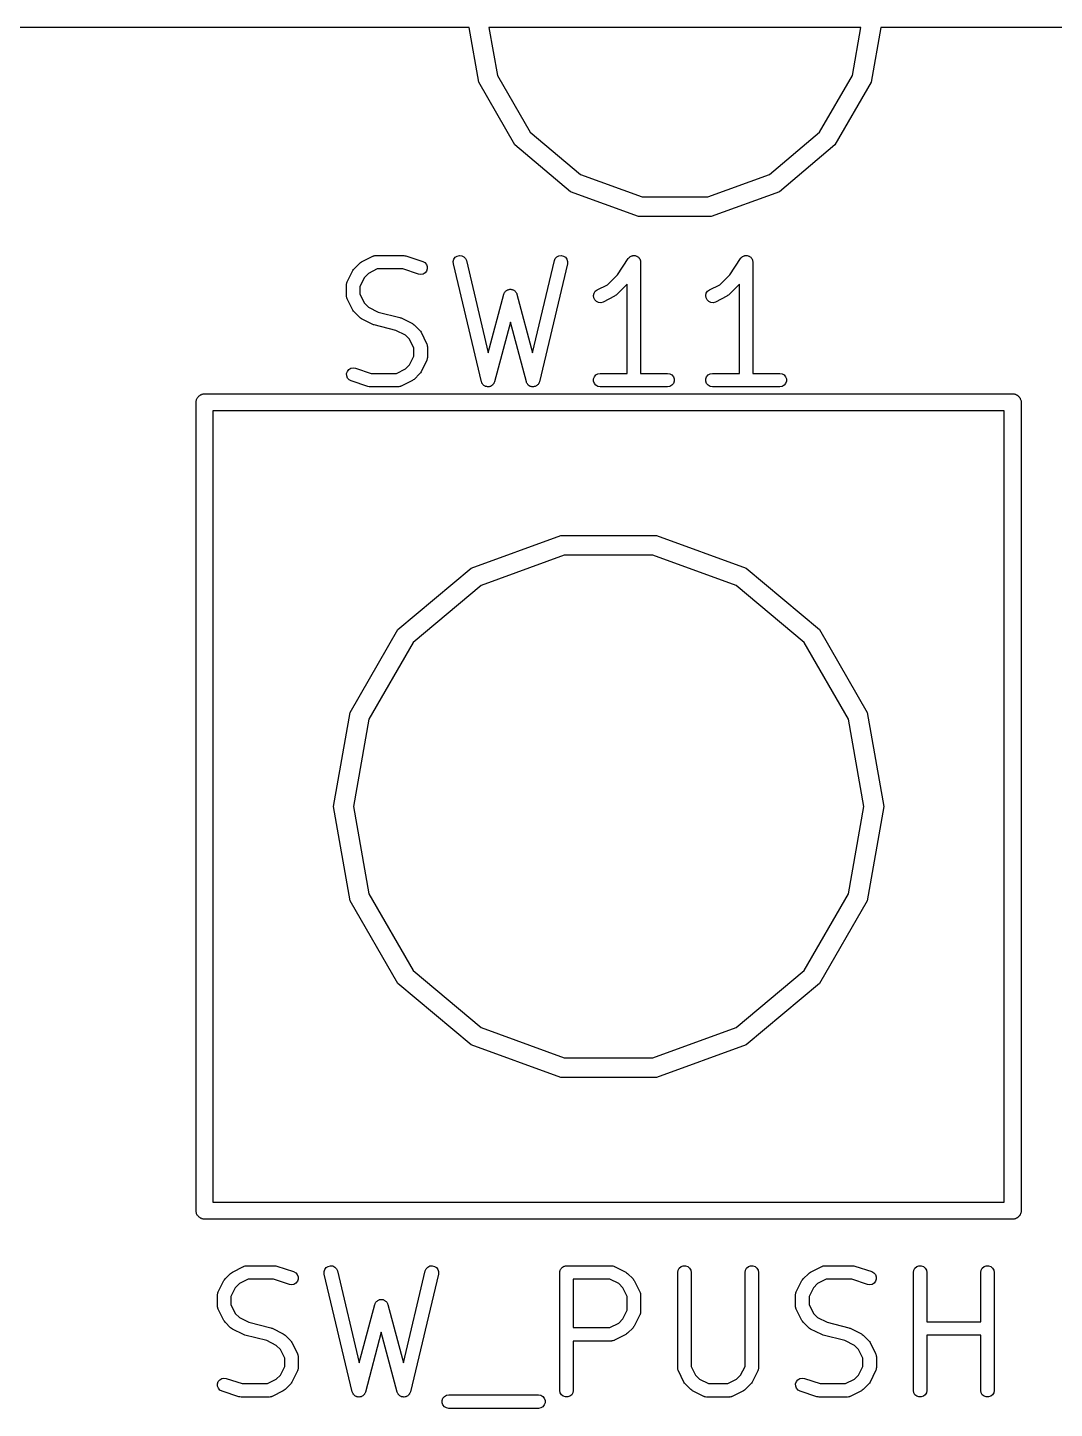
# Model space of a CAD drawing. Extents: x 0 to 102, y -163 to 0.
# Drawn here: x 7.62 to 15.36, y -160.54 to -150.13 of the extents above; entities that cross this region are included whole.
import ezdxf

# ---------------------------------------------------------------- set-up
doc = ezdxf.new("R2010")
doc.units = 0
doc.header["$MEASUREMENT"] = 0
doc.layers.add('BLACK', color=7, linetype='CONTINUOUS')

msp = doc.modelspace()

# ---------------------------------------------------------------- linework, layer by layer
at = {"layer": 'Black'}
for p, q in [((10.9474, -150.127), (0, -150.127)), ((11.02, -150.539), (10.9474, -150.127)), ((11.0974, -150.127), (11.1609, -150.487)), ((13.9026, -150.127), (11.0974, -150.127)), ((13.8391, -150.487), (13.9026, -150.127)), ((14.0526, -150.127), (13.98, -150.539)), ((25, -150.127), (14.0526, -150.127)), ((11.2935, -151.012), (11.02, -150.539)), ((11.1609, -150.487), (11.4084, -150.916)), ((13.5916, -150.916), (13.8391, -150.487)), ((13.98, -150.539), (13.7065, -151.012)), ((11.4084, -150.916), (11.7875, -151.234)), ((13.2125, -151.234), (13.5916, -150.916)), ((11.7125, -151.364), (11.2935, -151.012)), ((13.7065, -151.012), (13.2875, -151.364)), ((11.7875, -151.234), (12.2526, -151.403)), ((12.7474, -151.403), (13.2125, -151.234)), ((12.2265, -151.551), (11.7125, -151.364)), ((13.2875, -151.364), (12.7735, -151.551)), ((12.2526, -151.403), (12.7474, -151.403)), ((12.7735, -151.551), (12.2265, -151.551)), ((10.1292, -151.898), (10.1358, -151.893)), ((10.1358, -151.893), (10.2204, -151.851)), ((10.2204, -151.851), (10.2233, -151.85)), ((10.2233, -151.85), (10.2258, -151.848)), ((10.2258, -151.848), (10.2317, -151.847)), ((10.2317, -151.847), (10.2374, -151.846)), ((10.2374, -151.846), (10.2403, -151.846)), ((10.2403, -151.846), (10.2432, -151.845)), ((10.2432, -151.845), (10.4548, -151.845)), ((10.4548, -151.845), (10.4628, -151.847)), ((10.4628, -151.847), (10.4709, -151.848)), ((10.4709, -151.848), (10.5979, -151.89)), ((10.5979, -151.89), (10.6134, -151.899)), ((10.8277, -151.89), (10.8327, -151.873)), ((10.8287, -151.908), (10.8277, -151.89)), ((10.8327, -151.873), (10.8433, -151.859)), ((10.8433, -151.859), (10.858, -151.85)), ((10.858, -151.85), (10.8752, -151.845)), ((10.8752, -151.845), (10.8927, -151.848)), ((10.8927, -151.848), (10.9085, -151.855)), ((10.9085, -151.855), (10.9206, -151.868)), ((10.9206, -151.868), (10.9276, -151.884)), ((10.9276, -151.884), (11.0926, -152.578)), ((11.4257, -152.578), (11.5907, -151.884)), ((11.5907, -151.884), (11.5978, -151.868)), ((11.5978, -151.868), (11.6099, -151.855)), ((11.6099, -151.855), (11.6256, -151.848)), ((11.6256, -151.848), (11.6432, -151.845)), ((11.6432, -151.845), (11.6603, -151.85)), ((11.6603, -151.85), (11.6751, -151.859)), ((11.6751, -151.859), (11.6856, -151.873)), ((11.6856, -151.873), (11.6906, -151.89)), ((11.6906, -151.89), (11.6896, -151.908)), ((12.0664, -151.991), (12.1482, -151.868)), ((12.1482, -151.868), (12.1502, -151.866)), ((12.1502, -151.866), (12.1516, -151.864)), ((12.1516, -151.864), (12.1562, -151.86)), ((12.1562, -151.86), (12.1604, -151.855)), ((12.1604, -151.855), (12.1629, -151.854)), ((12.1629, -151.854), (12.1651, -151.852)), ((12.1651, -151.852), (12.1708, -151.85)), ((12.1708, -151.85), (12.1762, -151.847)), ((12.1762, -151.847), (12.179, -151.847)), ((12.179, -151.847), (12.1817, -151.846)), ((12.1817, -151.846), (12.1877, -151.846)), ((12.1877, -151.846), (12.1938, -151.846)), ((12.1938, -151.846), (12.1965, -151.846)), ((12.1965, -151.846), (12.1993, -151.846)), ((12.1993, -151.846), (12.205, -151.848)), ((12.205, -151.848), (12.2109, -151.85)), ((12.2109, -151.85), (12.2133, -151.851)), ((12.2133, -151.851), (12.2159, -151.852)), ((12.2159, -151.852), (12.2205, -151.856)), ((12.2205, -151.856), (12.2256, -151.859)), ((12.2256, -151.859), (12.2273, -151.862)), ((12.2273, -151.862), (12.2294, -151.864)), ((12.2294, -151.864), (12.2324, -151.869)), ((12.2324, -151.869), (12.236, -151.874)), ((12.236, -151.874), (12.2368, -151.876)), ((12.2368, -151.876), (12.2382, -151.879)), ((12.2382, -151.879), (12.2393, -151.885)), ((12.2393, -151.885), (12.241, -151.891)), ((12.241, -151.891), (12.2408, -151.893)), ((12.2408, -151.893), (12.2413, -151.896)), ((12.2413, -151.896), (12.2413, -152.734)), ((12.913, -151.991), (12.9949, -151.868)), ((12.9949, -151.868), (12.9968, -151.866)), ((12.9968, -151.866), (12.9983, -151.864)), ((12.9983, -151.864), (13.0029, -151.86)), ((13.0029, -151.86), (13.0071, -151.855)), ((13.0071, -151.855), (13.0096, -151.854)), ((13.0096, -151.854), (13.0118, -151.852)), ((13.0118, -151.852), (13.0175, -151.85)), ((13.0175, -151.85), (13.0229, -151.847)), ((13.0229, -151.847), (13.0257, -151.847)), ((13.0257, -151.847), (13.0283, -151.846)), ((13.0283, -151.846), (13.0344, -151.846)), ((13.0344, -151.846), (13.0404, -151.846)), ((13.0404, -151.846), (13.0432, -151.846)), ((13.0432, -151.846), (13.046, -151.846)), ((13.046, -151.846), (13.0517, -151.848)), ((13.0517, -151.848), (13.0576, -151.85)), ((13.0576, -151.85), (13.0599, -151.851)), ((13.0599, -151.851), (13.0626, -151.852)), ((13.0626, -151.852), (13.0672, -151.856)), ((13.0672, -151.856), (13.0723, -151.859)), ((13.0723, -151.859), (13.0739, -151.862)), ((13.0739, -151.862), (13.0761, -151.864)), ((13.0761, -151.864), (13.0791, -151.869)), ((13.0791, -151.869), (13.0827, -151.874)), ((13.0827, -151.874), (13.0835, -151.876)), ((13.0835, -151.876), (13.0849, -151.879)), ((13.0849, -151.879), (13.086, -151.885)), ((13.086, -151.885), (13.0877, -151.891)), ((13.0877, -151.891), (13.0875, -151.893)), ((13.0875, -151.893), (13.088, -151.896)), ((13.088, -151.896), (13.088, -152.734)), ((10.0284, -152.043), (10.0707, -151.958)), ((10.0707, -151.958), (10.0756, -151.952)), ((10.0756, -151.952), (10.0802, -151.945)), ((10.0802, -151.945), (10.1226, -151.903)), ((10.1226, -151.903), (10.1292, -151.898)), ((10.1886, -151.98), (10.1579, -152.011)), ((10.2552, -151.947), (10.1886, -151.98)), ((10.4466, -151.947), (10.2552, -151.947)), ((10.5658, -151.987), (10.4466, -151.947)), ((10.5832, -151.989), (10.5658, -151.987)), ((10.6005, -151.986), (10.5832, -151.989)), ((10.6155, -151.977), (10.6005, -151.986)), ((10.6134, -151.899), (10.6251, -151.912)), ((10.6265, -151.963), (10.6155, -151.977)), ((10.6251, -151.912), (10.6316, -151.928)), ((10.6321, -151.946), (10.6265, -151.963)), ((10.6316, -151.928), (10.6321, -151.946)), ((11.0404, -152.797), (10.8287, -151.908)), ((11.6896, -151.908), (11.4779, -152.797)), ((11.9911, -152.066), (12.0664, -151.991)), ((12.8377, -152.066), (12.913, -151.991)), ((10.023, -152.066), (10.0235, -152.063)), ((10.023, -152.15), (10.023, -152.066)), ((10.0234, -152.06), (10.0251, -152.054)), ((10.0235, -152.063), (10.0234, -152.06)), ((10.0251, -152.054), (10.0261, -152.048)), ((10.0261, -152.048), (10.0276, -152.046)), ((10.0276, -152.046), (10.0284, -152.043)), ((10.1579, -152.011), (10.1246, -152.078)), ((10.1246, -152.078), (10.1246, -152.138)), ((11.2341, -152.107), (11.2378, -152.104)), ((11.2378, -152.104), (11.242, -152.103)), ((11.242, -152.103), (11.246, -152.101)), ((11.246, -152.101), (11.2504, -152.101)), ((11.2504, -152.101), (11.2548, -152.1)), ((11.2548, -152.1), (11.2592, -152.1)), ((11.2592, -152.1), (11.2635, -152.1)), ((11.2635, -152.1), (11.2679, -152.101)), ((11.2679, -152.101), (11.2724, -152.101)), ((11.2724, -152.101), (11.2763, -152.103)), ((11.2763, -152.103), (11.2806, -152.104)), ((11.2806, -152.104), (11.2843, -152.107)), ((11.9138, -152.105), (11.9911, -152.066)), ((12.1397, -152.061), (12.0571, -152.144)), ((12.1397, -152.734), (12.1397, -152.061)), ((12.7604, -152.105), (12.8377, -152.066)), ((12.9864, -152.061), (12.9038, -152.144)), ((12.9864, -152.734), (12.9864, -152.061)), ((10.0235, -152.153), (10.023, -152.15)), ((10.0234, -152.156), (10.0235, -152.153)), ((10.0251, -152.162), (10.0234, -152.156)), ((10.0261, -152.168), (10.0251, -152.162)), ((10.0276, -152.17), (10.0261, -152.168)), ((10.0284, -152.173), (10.0276, -152.17)), ((10.0707, -152.258), (10.0284, -152.173)), ((10.1246, -152.138), (10.1579, -152.205)), ((10.1579, -152.205), (10.1886, -152.235)), ((11.0926, -152.578), (11.2101, -152.137)), ((11.2101, -152.137), (11.212, -152.133)), ((11.212, -152.133), (11.2132, -152.129)), ((11.2132, -152.129), (11.2157, -152.125)), ((11.2157, -152.125), (11.2175, -152.121)), ((11.2175, -152.121), (11.2207, -152.118)), ((11.2207, -152.118), (11.2233, -152.114)), ((11.2233, -152.114), (11.2269, -152.112)), ((11.2269, -152.112), (11.23, -152.109)), ((11.23, -152.109), (11.2341, -152.107)), ((11.2843, -152.107), (11.2884, -152.109)), ((11.2884, -152.109), (11.2914, -152.112)), ((11.2914, -152.112), (11.295, -152.114)), ((11.295, -152.114), (11.2976, -152.118)), ((11.2976, -152.118), (11.3008, -152.121)), ((11.3008, -152.121), (11.3027, -152.125)), ((11.3027, -152.125), (11.3052, -152.129)), ((11.3052, -152.129), (11.3064, -152.133)), ((11.3064, -152.133), (11.3083, -152.137)), ((11.3083, -152.137), (11.4257, -152.578)), ((11.8858, -152.147), (11.8899, -152.13)), ((11.8878, -152.165), (11.8858, -152.147)), ((11.8957, -152.18), (11.8878, -152.165)), ((11.8899, -152.13), (11.8996, -152.115)), ((11.9085, -152.193), (11.8957, -152.18)), ((11.8996, -152.115), (11.9138, -152.105)), ((11.9247, -152.2), (11.9085, -152.193)), ((11.9423, -152.201), (11.9247, -152.2)), ((11.9592, -152.196), (11.9423, -152.201)), ((12.0439, -152.153), (11.9592, -152.196)), ((12.0504, -152.148), (12.0439, -152.153)), ((12.0571, -152.144), (12.0504, -152.148)), ((12.7325, -152.147), (12.7366, -152.13)), ((12.7345, -152.165), (12.7325, -152.147)), ((12.7424, -152.18), (12.7345, -152.165)), ((12.7366, -152.13), (12.7463, -152.115)), ((12.7552, -152.193), (12.7424, -152.18)), ((12.7463, -152.115), (12.7604, -152.105)), ((12.7714, -152.2), (12.7552, -152.193)), ((12.789, -152.201), (12.7714, -152.2)), ((12.8059, -152.196), (12.789, -152.201)), ((12.8906, -152.153), (12.8059, -152.196)), ((12.8971, -152.148), (12.8906, -152.153)), ((12.9038, -152.144), (12.8971, -152.148)), ((10.0756, -152.264), (10.0707, -152.258)), ((10.0802, -152.271), (10.0756, -152.264)), ((10.1226, -152.313), (10.0802, -152.271)), ((10.1886, -152.235), (10.2609, -152.272)), ((10.2609, -152.272), (10.4248, -152.313)), ((10.1292, -152.318), (10.1226, -152.313)), ((10.1358, -152.323), (10.1292, -152.318)), ((10.2204, -152.365), (10.1358, -152.323)), ((10.2258, -152.367), (10.2204, -152.365)), ((10.2308, -152.369), (10.2258, -152.367)), ((10.3948, -152.41), (10.2308, -152.369)), ((10.4671, -152.446), (10.3948, -152.41)), ((10.4248, -152.313), (10.4299, -152.315)), ((10.4299, -152.315), (10.4352, -152.316)), ((10.4352, -152.316), (10.5199, -152.359)), ((10.5199, -152.359), (10.5264, -152.364)), ((10.5264, -152.364), (10.5331, -152.368)), ((10.5331, -152.368), (10.5754, -152.411)), ((10.5754, -152.411), (10.5801, -152.417)), ((10.5801, -152.417), (10.5849, -152.424)), ((11.2592, -152.347), (11.1389, -152.798)), ((11.3794, -152.798), (11.2592, -152.347)), ((10.4977, -152.477), (10.4671, -152.446)), ((10.531, -152.543), (10.4977, -152.477)), ((10.5849, -152.424), (10.6273, -152.508)), ((10.6273, -152.508), (10.6281, -152.511)), ((10.6281, -152.511), (10.6296, -152.514)), ((10.6296, -152.514), (10.6306, -152.52)), ((10.6306, -152.52), (10.6323, -152.525)), ((10.4977, -152.67), (10.531, -152.604)), ((10.531, -152.604), (10.531, -152.543)), ((10.6323, -152.622), (10.6306, -152.627)), ((10.6323, -152.525), (10.6321, -152.528)), ((10.6321, -152.528), (10.6326, -152.531)), ((10.6326, -152.616), (10.6321, -152.619)), ((10.6321, -152.619), (10.6323, -152.622)), ((10.6326, -152.531), (10.6326, -152.616)), ((10.0236, -152.735), (10.0292, -152.719)), ((10.0292, -152.719), (10.0401, -152.705)), ((10.0401, -152.705), (10.0552, -152.696)), ((10.0552, -152.696), (10.0724, -152.692)), ((10.0724, -152.692), (10.0899, -152.695)), ((10.0899, -152.695), (10.2091, -152.734)), ((10.4005, -152.734), (10.4671, -152.701)), ((10.4671, -152.701), (10.4977, -152.67)), ((10.5849, -152.723), (10.5801, -152.73)), ((10.6273, -152.639), (10.5849, -152.723)), ((10.6281, -152.636), (10.6273, -152.639)), ((10.6296, -152.633), (10.6281, -152.636)), ((10.6306, -152.627), (10.6296, -152.633)), ((10.0241, -152.753), (10.0236, -152.735)), ((10.0305, -152.769), (10.0241, -152.753)), ((10.0423, -152.783), (10.0305, -152.769)), ((10.0578, -152.791), (10.0423, -152.783)), ((10.1848, -152.833), (10.0578, -152.791)), ((10.1928, -152.835), (10.1848, -152.833)), ((10.2091, -152.734), (10.4005, -152.734)), ((10.4299, -152.833), (10.424, -152.834)), ((10.4324, -152.831), (10.4299, -152.833)), ((10.4352, -152.831), (10.4324, -152.831)), ((10.5199, -152.788), (10.4352, -152.831)), ((10.5264, -152.783), (10.5199, -152.788)), ((10.5331, -152.779), (10.5264, -152.783)), ((10.5754, -152.736), (10.5331, -152.779)), ((10.5801, -152.73), (10.5754, -152.736)), ((11.0425, -152.802), (11.0404, -152.797)), ((11.0438, -152.807), (11.0425, -152.802)), ((11.046, -152.81), (11.0438, -152.807)), ((11.0474, -152.813), (11.046, -152.81)), ((11.051, -152.817), (11.0474, -152.813)), ((11.054, -152.821), (11.051, -152.817)), ((11.057, -152.823), (11.054, -152.821)), ((11.0595, -152.826), (11.057, -152.823)), ((11.0642, -152.828), (11.0595, -152.826)), ((11.0684, -152.831), (11.0642, -152.828)), ((11.072, -152.832), (11.0684, -152.831)), ((11.0753, -152.834), (11.072, -152.832)), ((11.1064, -152.833), (11.103, -152.834)), ((11.11, -152.832), (11.1064, -152.833)), ((11.1143, -152.829), (11.11, -152.832)), ((11.119, -152.827), (11.1143, -152.829)), ((11.1216, -152.824), (11.119, -152.827)), ((11.1247, -152.822), (11.1216, -152.824)), ((11.1278, -152.818), (11.1247, -152.822)), ((11.1315, -152.814), (11.1278, -152.818)), ((11.133, -152.811), (11.1315, -152.814)), ((11.1353, -152.808), (11.133, -152.811)), ((11.1367, -152.803), (11.1353, -152.808)), ((11.1389, -152.798), (11.1367, -152.803)), ((11.3816, -152.803), (11.3794, -152.798)), ((11.3831, -152.808), (11.3816, -152.803)), ((11.3853, -152.811), (11.3831, -152.808)), ((11.3869, -152.814), (11.3853, -152.811)), ((11.3905, -152.818), (11.3869, -152.814)), ((11.3936, -152.822), (11.3905, -152.818)), ((11.3967, -152.824), (11.3936, -152.822)), ((11.3993, -152.827), (11.3967, -152.824)), ((11.404, -152.829), (11.3993, -152.827)), ((11.4083, -152.832), (11.404, -152.829)), ((11.4119, -152.833), (11.4083, -152.832)), ((11.4153, -152.834), (11.4119, -152.833)), ((11.4463, -152.832), (11.443, -152.834)), ((11.4499, -152.831), (11.4463, -152.832)), ((11.4542, -152.828), (11.4499, -152.831)), ((11.4588, -152.826), (11.4542, -152.828)), ((11.4613, -152.823), (11.4588, -152.826)), ((11.4644, -152.821), (11.4613, -152.823)), ((11.4674, -152.817), (11.4644, -152.821)), ((11.4709, -152.813), (11.4674, -152.817)), ((11.4724, -152.81), (11.4709, -152.813)), ((11.4745, -152.807), (11.4724, -152.81)), ((11.4759, -152.802), (11.4745, -152.807)), ((11.4779, -152.797), (11.4759, -152.802)), ((11.8865, -152.776), (11.8925, -152.76)), ((11.8865, -152.794), (11.8865, -152.776)), ((11.8925, -152.811), (11.8865, -152.794)), ((11.8925, -152.76), (11.9038, -152.746)), ((11.9038, -152.824), (11.8925, -152.811)), ((11.9038, -152.746), (11.9191, -152.737)), ((11.9191, -152.833), (11.9038, -152.824)), ((11.9191, -152.737), (11.9365, -152.734)), ((11.9365, -152.836), (11.9191, -152.833)), ((11.9365, -152.734), (12.1397, -152.734)), ((12.2413, -152.734), (12.4445, -152.734)), ((12.4445, -152.734), (12.4619, -152.737)), ((12.4619, -152.833), (12.4445, -152.836)), ((12.4619, -152.737), (12.4772, -152.746)), ((12.4772, -152.824), (12.4619, -152.833)), ((12.4772, -152.746), (12.4885, -152.76)), ((12.4885, -152.811), (12.4772, -152.824)), ((12.4885, -152.76), (12.4945, -152.776)), ((12.4945, -152.794), (12.4885, -152.811)), ((12.4945, -152.776), (12.4945, -152.794)), ((12.7331, -152.776), (12.7392, -152.76)), ((12.7331, -152.794), (12.7331, -152.776)), ((12.7392, -152.811), (12.7331, -152.794)), ((12.7392, -152.76), (12.7505, -152.746)), ((12.7505, -152.824), (12.7392, -152.811)), ((12.7505, -152.746), (12.7658, -152.737)), ((12.7658, -152.833), (12.7505, -152.824)), ((12.7658, -152.737), (12.7832, -152.734)), ((12.7832, -152.836), (12.7658, -152.833)), ((12.7832, -152.734), (12.9864, -152.734)), ((13.088, -152.734), (13.2912, -152.734)), ((13.2912, -152.734), (13.3085, -152.737)), ((13.3085, -152.833), (13.2912, -152.836)), ((13.3085, -152.737), (13.3238, -152.746)), ((13.3238, -152.824), (13.3085, -152.833)), ((13.3238, -152.746), (13.3352, -152.76)), ((13.3352, -152.811), (13.3238, -152.824)), ((13.3352, -152.76), (13.3412, -152.776)), ((13.3412, -152.794), (13.3352, -152.811)), ((13.3412, -152.776), (13.3412, -152.794)), ((8.88946, -152.941), (8.89137, -152.936)), ((8.89137, -152.936), (8.89233, -152.93)), ((8.89233, -152.93), (8.89511, -152.925)), ((8.89511, -152.925), (8.89701, -152.92)), ((8.89701, -152.92), (8.90058, -152.916)), ((8.90058, -152.916), (8.90336, -152.911)), ((8.90336, -152.911), (8.90761, -152.908)), ((8.90761, -152.908), (8.91118, -152.903)), ((8.91118, -152.903), (8.91599, -152.901)), ((8.91599, -152.901), (8.92025, -152.897)), ((8.92025, -152.897), (8.92547, -152.895)), ((8.92547, -152.895), (8.93028, -152.892)), ((8.93028, -152.892), (8.93575, -152.891)), ((8.93575, -152.891), (8.94097, -152.889)), ((8.94097, -152.889), (8.94653, -152.889)), ((8.94653, -152.889), (8.952, -152.888)), ((8.952, -152.888), (15.048, -152.888)), ((10.2008, -152.836), (10.1928, -152.835)), ((10.4125, -152.836), (10.2008, -152.836)), ((10.4154, -152.835), (10.4125, -152.836)), ((10.4183, -152.836), (10.4154, -152.835)), ((10.424, -152.834), (10.4183, -152.836)), ((11.0805, -152.834), (11.0753, -152.834)), ((11.0855, -152.836), (11.0805, -152.834)), ((11.0892, -152.835), (11.0855, -152.836)), ((11.0928, -152.836), (11.0892, -152.835)), ((11.0979, -152.835), (11.0928, -152.836)), ((11.103, -152.834), (11.0979, -152.835)), ((11.4205, -152.835), (11.4153, -152.834)), ((11.4255, -152.836), (11.4205, -152.835)), ((11.4292, -152.835), (11.4255, -152.836)), ((11.4329, -152.836), (11.4292, -152.835)), ((11.4379, -152.834), (11.4329, -152.836)), ((11.443, -152.834), (11.4379, -152.834)), ((12.4445, -152.836), (11.9365, -152.836)), ((13.2912, -152.836), (12.7832, -152.836)), ((15.048, -152.888), (15.0535, -152.889)), ((15.0535, -152.889), (15.059, -152.889)), ((15.059, -152.889), (15.0642, -152.891)), ((15.0642, -152.891), (15.0697, -152.892)), ((15.0697, -152.892), (15.0745, -152.895)), ((15.0745, -152.895), (15.0797, -152.897)), ((15.0797, -152.897), (15.084, -152.901)), ((15.084, -152.901), (15.0888, -152.903)), ((15.0888, -152.903), (15.0924, -152.908)), ((15.0924, -152.908), (15.0966, -152.911)), ((15.0966, -152.911), (15.0994, -152.916)), ((15.0994, -152.916), (15.103, -152.92)), ((15.103, -152.92), (15.1049, -152.925)), ((15.1049, -152.925), (15.1077, -152.93)), ((15.1077, -152.93), (15.1086, -152.936)), ((15.1086, -152.936), (15.1105, -152.941)), ((8.8885, -152.952), (8.88946, -152.947)), ((8.8885, -159.048), (8.8885, -152.952)), ((8.88946, -152.947), (8.88946, -152.941)), ((9.0155, -153.016), (9.0155, -158.984)), ((14.9845, -153.016), (9.0155, -153.016)), ((14.9845, -158.984), (14.9845, -153.016)), ((15.1105, -152.941), (15.1105, -152.947)), ((15.1105, -152.947), (15.1115, -152.952)), ((15.1115, -152.952), (15.1115, -159.048)), ((10.9625, -154.203), (11.6397, -153.957)), ((11.6397, -153.957), (12.3603, -153.957)), ((12.3603, -153.957), (13.0375, -154.203)), ((11.6657, -154.104), (11.0375, -154.333)), ((12.3343, -154.104), (11.6657, -154.104)), ((12.9625, -154.333), (12.3343, -154.104)), ((10.4105, -154.666), (10.9625, -154.203)), ((13.0375, -154.203), (13.5895, -154.666)), ((11.0375, -154.333), (10.5254, -154.763)), ((13.4746, -154.763), (12.9625, -154.333)), ((10.0501, -155.29), (10.4105, -154.666)), ((13.5895, -154.666), (13.9499, -155.29)), ((10.5254, -154.763), (10.1911, -155.342)), ((13.8089, -155.342), (13.4746, -154.763)), ((9.925, -156), (10.0501, -155.29)), ((13.9499, -155.29), (14.075, -156)), ((10.1911, -155.342), (10.075, -156)), ((13.925, -156), (13.8089, -155.342)), ((10.0501, -156.71), (9.925, -156)), ((10.075, -156), (10.1911, -156.658)), ((13.8089, -156.658), (13.925, -156)), ((14.075, -156), (13.9499, -156.71)), ((10.1911, -156.658), (10.5254, -157.237)), ((13.4746, -157.237), (13.8089, -156.658)), ((10.4105, -157.334), (10.0501, -156.71)), ((13.9499, -156.71), (13.5895, -157.334)), ((10.5254, -157.237), (11.0375, -157.667)), ((12.9625, -157.667), (13.4746, -157.237)), ((10.9625, -157.797), (10.4105, -157.334)), ((13.5895, -157.334), (13.0375, -157.797)), ((11.0375, -157.667), (11.6657, -157.896)), ((12.3343, -157.896), (12.9625, -157.667)), ((11.6397, -158.043), (10.9625, -157.797)), ((13.0375, -157.797), (12.3603, -158.043)), ((11.6657, -157.896), (12.3343, -157.896)), ((12.3603, -158.043), (11.6397, -158.043)), ((8.88946, -159.053), (8.8885, -159.048)), ((8.88946, -159.059), (8.88946, -159.053)), ((8.89137, -159.064), (8.88946, -159.059)), ((8.89233, -159.07), (8.89137, -159.064)), ((8.89511, -159.075), (8.89233, -159.07)), ((8.89701, -159.08), (8.89511, -159.075)), ((8.90058, -159.084), (8.89701, -159.08)), ((9.0155, -158.984), (14.9845, -158.984)), ((15.103, -159.08), (15.0994, -159.084)), ((15.1049, -159.075), (15.103, -159.08)), ((15.1077, -159.07), (15.1049, -159.075)), ((15.1086, -159.064), (15.1077, -159.07)), ((15.1105, -159.059), (15.1086, -159.064)), ((15.1115, -159.048), (15.1105, -159.053)), ((15.1105, -159.053), (15.1105, -159.059)), ((8.90336, -159.089), (8.90058, -159.084)), ((8.90761, -159.092), (8.90336, -159.089)), ((8.91118, -159.097), (8.90761, -159.092)), ((8.91599, -159.099), (8.91118, -159.097)), ((8.92025, -159.103), (8.91599, -159.099)), ((8.92547, -159.105), (8.92025, -159.103)), ((8.93028, -159.108), (8.92547, -159.105)), ((8.93575, -159.109), (8.93028, -159.108)), ((8.94097, -159.111), (8.93575, -159.109)), ((8.94653, -159.111), (8.94097, -159.111)), ((8.952, -159.112), (8.94653, -159.111)), ((15.048, -159.112), (8.952, -159.112)), ((15.0535, -159.111), (15.048, -159.112)), ((15.059, -159.111), (15.0535, -159.111)), ((15.0642, -159.109), (15.059, -159.111)), ((15.0697, -159.108), (15.0642, -159.109)), ((15.0745, -159.105), (15.0697, -159.108)), ((15.0797, -159.103), (15.0745, -159.105)), ((15.084, -159.099), (15.0797, -159.103)), ((15.0888, -159.097), (15.084, -159.099)), ((15.0924, -159.092), (15.0888, -159.097)), ((15.0966, -159.089), (15.0924, -159.092)), ((15.0994, -159.084), (15.0966, -159.089)), ((9.16212, -159.51), (9.24678, -159.468)), ((9.24678, -159.468), (9.24959, -159.467)), ((9.24959, -159.467), (9.25213, -159.465)), ((9.25213, -159.465), (9.25798, -159.464)), ((9.25798, -159.464), (9.26369, -159.463)), ((9.26369, -159.463), (9.26662, -159.463)), ((9.26662, -159.463), (9.2695, -159.462)), ((9.2695, -159.462), (9.48117, -159.462)), ((9.48117, -159.462), (9.48918, -159.464)), ((9.48918, -159.464), (9.49723, -159.465)), ((9.49723, -159.465), (9.62423, -159.507)), ((9.85404, -159.507), (9.85908, -159.49)), ((9.85908, -159.49), (9.8696, -159.476)), ((9.8696, -159.476), (9.88433, -159.467)), ((9.88433, -159.467), (9.90149, -159.462)), ((9.90149, -159.462), (9.91902, -159.464)), ((9.91902, -159.464), (9.93479, -159.472)), ((9.93479, -159.472), (9.94691, -159.485)), ((9.94691, -159.485), (9.95392, -159.501)), ((10.6171, -159.501), (10.6241, -159.485)), ((10.6241, -159.485), (10.6362, -159.472)), ((10.6362, -159.472), (10.652, -159.464)), ((10.652, -159.464), (10.6695, -159.462)), ((10.6695, -159.462), (10.6867, -159.467)), ((10.6867, -159.467), (10.7014, -159.476)), ((10.7014, -159.476), (10.7119, -159.49)), ((10.7119, -159.49), (10.717, -159.507)), ((11.634, -159.5), (11.6348, -159.496)), ((11.6348, -159.496), (11.637, -159.492)), ((11.637, -159.492), (11.6385, -159.488)), ((11.6385, -159.488), (11.6414, -159.484)), ((11.6414, -159.484), (11.6436, -159.481)), ((11.6436, -159.481), (11.647, -159.478)), ((11.647, -159.478), (11.6498, -159.474)), ((11.6498, -159.474), (11.6537, -159.472)), ((11.6537, -159.472), (11.6571, -159.469)), ((11.6571, -159.469), (11.6613, -159.468)), ((11.6613, -159.468), (11.6651, -159.465)), ((11.6651, -159.465), (11.6695, -159.465)), ((11.6695, -159.465), (11.6737, -159.463)), ((11.6737, -159.463), (11.6781, -159.463)), ((11.6781, -159.463), (11.6825, -159.462)), ((11.6825, -159.462), (12.0212, -159.462)), ((12.0212, -159.462), (12.024, -159.463)), ((12.024, -159.463), (12.027, -159.463)), ((12.027, -159.463), (12.0327, -159.464)), ((12.0327, -159.464), (12.0385, -159.465)), ((12.0385, -159.465), (12.0411, -159.467)), ((12.0411, -159.467), (12.0439, -159.468)), ((12.0439, -159.468), (12.1286, -159.51)), ((12.5207, -159.513), (12.5238, -159.496)), ((12.5238, -159.496), (12.5326, -159.481)), ((12.5326, -159.481), (12.5461, -159.469)), ((12.5461, -159.469), (12.5627, -159.463)), ((12.5627, -159.463), (12.5803, -159.463)), ((12.5803, -159.463), (12.5969, -159.469)), ((12.5969, -159.469), (12.6104, -159.481)), ((12.6104, -159.481), (12.6192, -159.496)), ((12.6192, -159.496), (12.6223, -159.513)), ((13.0287, -159.513), (13.0318, -159.496)), ((13.0318, -159.496), (13.0406, -159.481)), ((13.0406, -159.481), (13.0541, -159.469)), ((13.0541, -159.469), (13.0707, -159.463)), ((13.0707, -159.463), (13.0883, -159.463)), ((13.0883, -159.463), (13.1049, -159.469)), ((13.1049, -159.469), (13.1184, -159.481)), ((13.1184, -159.481), (13.1272, -159.496)), ((13.1272, -159.496), (13.1303, -159.513)), ((13.5224, -159.51), (13.6071, -159.468)), ((13.6071, -159.468), (13.6099, -159.467)), ((13.6099, -159.467), (13.6125, -159.465)), ((13.6125, -159.465), (13.6183, -159.464)), ((13.6183, -159.464), (13.624, -159.463)), ((13.624, -159.463), (13.6269, -159.463)), ((13.6269, -159.463), (13.6298, -159.462)), ((13.6298, -159.462), (13.8415, -159.462)), ((13.8415, -159.462), (13.8495, -159.464)), ((13.8495, -159.464), (13.8576, -159.465)), ((13.8576, -159.465), (13.9846, -159.507)), ((14.2987, -159.513), (14.3018, -159.496)), ((14.3018, -159.496), (14.3106, -159.481)), ((14.3106, -159.481), (14.3241, -159.469)), ((14.3241, -159.469), (14.3407, -159.463)), ((14.3407, -159.463), (14.3583, -159.463)), ((14.3583, -159.463), (14.3749, -159.469)), ((14.3749, -159.469), (14.3884, -159.481)), ((14.3884, -159.481), (14.3972, -159.496)), ((14.3972, -159.496), (14.4003, -159.513)), ((14.8067, -159.513), (14.8098, -159.496)), ((14.8098, -159.496), (14.8186, -159.481)), ((14.8186, -159.481), (14.8321, -159.469)), ((14.8321, -159.469), (14.8487, -159.463)), ((14.8487, -159.463), (14.8663, -159.463)), ((14.8663, -159.463), (14.8829, -159.469)), ((14.8829, -159.469), (14.8964, -159.481)), ((14.8964, -159.481), (14.9052, -159.496)), ((14.9052, -159.496), (14.9083, -159.513)), ((9.05473, -159.66), (9.09706, -159.575)), ((9.09706, -159.575), (9.10192, -159.569)), ((9.10192, -159.569), (9.10658, -159.562)), ((9.10658, -159.562), (9.14891, -159.52)), ((9.14891, -159.52), (9.15557, -159.515)), ((9.15557, -159.515), (9.16212, -159.51)), ((9.21493, -159.597), (9.18425, -159.628)), ((9.28149, -159.564), (9.21493, -159.597)), ((9.47292, -159.564), (9.28149, -159.564)), ((9.5921, -159.604), (9.47292, -159.564)), ((9.62423, -159.507), (9.63975, -159.516)), ((9.64187, -159.594), (9.62684, -159.603)), ((9.63975, -159.516), (9.65145, -159.529)), ((9.65284, -159.58), (9.64187, -159.594)), ((9.65145, -159.529), (9.65794, -159.545)), ((9.65842, -159.563), (9.65284, -159.58)), ((9.65794, -159.545), (9.65842, -159.563)), ((9.85508, -159.525), (9.85404, -159.507)), ((10.0667, -160.414), (9.85508, -159.525)), ((9.95392, -159.501), (10.119, -160.195)), ((10.452, -160.195), (10.6171, -159.501)), ((10.7159, -159.525), (10.5043, -160.414)), ((10.717, -159.507), (10.7159, -159.525)), ((11.6317, -159.513), (11.6325, -159.509)), ((11.6317, -160.402), (11.6317, -159.513)), ((11.6325, -159.504), (11.634, -159.5)), ((11.6325, -159.509), (11.6325, -159.504)), ((11.7333, -159.564), (11.7333, -159.928)), ((12.0092, -159.564), (11.7333, -159.564)), ((12.0757, -159.597), (12.0092, -159.564)), ((12.1064, -159.628), (12.0757, -159.597)), ((12.1286, -159.51), (12.1351, -159.515)), ((12.1351, -159.515), (12.1418, -159.52)), ((12.1418, -159.52), (12.1841, -159.562)), ((12.1841, -159.562), (12.1887, -159.569)), ((12.1887, -159.569), (12.1936, -159.575)), ((12.1936, -159.575), (12.2359, -159.66)), ((12.5207, -160.233), (12.5207, -159.513)), ((12.6223, -159.513), (12.6223, -160.221)), ((13.0287, -160.221), (13.0287, -159.513)), ((13.1303, -159.513), (13.1303, -160.233)), ((13.4151, -159.66), (13.4574, -159.575)), ((13.4574, -159.575), (13.4623, -159.569)), ((13.4623, -159.569), (13.4669, -159.562)), ((13.4669, -159.562), (13.5092, -159.52)), ((13.5092, -159.52), (13.5159, -159.515)), ((13.5159, -159.515), (13.5224, -159.51)), ((13.5753, -159.597), (13.5446, -159.628)), ((13.6418, -159.564), (13.5753, -159.597)), ((13.8333, -159.564), (13.6418, -159.564)), ((13.9524, -159.604), (13.8333, -159.564)), ((13.9846, -159.507), (14.0001, -159.516)), ((14.0022, -159.594), (13.9872, -159.603)), ((14.0001, -159.516), (14.0118, -159.529)), ((14.0132, -159.58), (14.0022, -159.594)), ((14.0118, -159.529), (14.0183, -159.545)), ((14.0188, -159.563), (14.0132, -159.58)), ((14.0183, -159.545), (14.0188, -159.563)), ((14.2987, -160.402), (14.2987, -159.513)), ((14.4003, -159.513), (14.4003, -159.886)), ((14.8067, -159.886), (14.8067, -159.513)), ((14.9083, -159.513), (14.9083, -160.402)), ((9.04937, -159.683), (9.04988, -159.68)), ((9.04937, -159.767), (9.04937, -159.683)), ((9.0497, -159.677), (9.0514, -159.671)), ((9.04988, -159.68), (9.0497, -159.677)), ((9.0514, -159.671), (9.05243, -159.665)), ((9.05243, -159.665), (9.05389, -159.663)), ((9.05389, -159.663), (9.05473, -159.66)), ((9.18425, -159.628), (9.15097, -159.694)), ((9.15097, -159.694), (9.15097, -159.755)), ((9.60956, -159.606), (9.5921, -159.604)), ((9.62684, -159.603), (9.60956, -159.606)), ((12.1397, -159.694), (12.1064, -159.628)), ((12.1397, -159.798), (12.1397, -159.694)), ((12.2359, -159.66), (12.2368, -159.663)), ((12.2368, -159.663), (12.2382, -159.665)), ((12.2382, -159.665), (12.2393, -159.671)), ((12.2393, -159.671), (12.241, -159.677)), ((12.241, -159.677), (12.2408, -159.68)), ((12.2408, -159.68), (12.2413, -159.683)), ((12.2413, -159.683), (12.2413, -159.809)), ((13.4097, -159.683), (13.4102, -159.68)), ((13.4097, -159.767), (13.4097, -159.683)), ((13.41, -159.677), (13.4117, -159.671)), ((13.4102, -159.68), (13.41, -159.677)), ((13.4117, -159.671), (13.4128, -159.665)), ((13.4128, -159.665), (13.4142, -159.663)), ((13.4142, -159.663), (13.4151, -159.66)), ((13.5446, -159.628), (13.5113, -159.694)), ((13.5113, -159.694), (13.5113, -159.755)), ((13.9699, -159.606), (13.9524, -159.604)), ((13.9872, -159.603), (13.9699, -159.606)), ((9.04988, -159.77), (9.04937, -159.767)), ((9.0497, -159.773), (9.04988, -159.77)), ((9.0514, -159.779), (9.0497, -159.773)), ((9.05243, -159.785), (9.0514, -159.779)), ((9.05389, -159.787), (9.05243, -159.785)), ((9.05473, -159.79), (9.05389, -159.787)), ((9.09706, -159.875), (9.05473, -159.79)), ((9.15097, -159.755), (9.18425, -159.822)), ((10.119, -160.195), (10.2364, -159.754)), ((10.2364, -159.754), (10.2383, -159.75)), ((10.2383, -159.75), (10.2395, -159.746)), ((10.2395, -159.746), (10.242, -159.742)), ((10.242, -159.742), (10.2439, -159.738)), ((10.2439, -159.738), (10.247, -159.735)), ((10.247, -159.735), (10.2496, -159.731)), ((10.2496, -159.731), (10.2532, -159.729)), ((10.2532, -159.729), (10.2563, -159.726)), ((10.2563, -159.726), (10.2604, -159.724)), ((10.2604, -159.724), (10.2641, -159.721)), ((10.2641, -159.721), (10.2683, -159.72)), ((10.2683, -159.72), (10.2723, -159.718)), ((10.2723, -159.718), (10.2768, -159.718)), ((10.2768, -159.718), (10.2811, -159.717)), ((10.2811, -159.717), (10.2855, -159.717)), ((10.2855, -159.717), (10.2899, -159.717)), ((10.2899, -159.717), (10.2942, -159.718)), ((10.2942, -159.718), (10.2987, -159.718)), ((10.2987, -159.718), (10.3027, -159.72)), ((10.3027, -159.72), (10.3069, -159.721)), ((10.3069, -159.721), (10.3106, -159.724)), ((10.3106, -159.724), (10.3147, -159.726)), ((10.3147, -159.726), (10.3178, -159.729)), ((10.3178, -159.729), (10.3214, -159.731)), ((10.3214, -159.731), (10.324, -159.735)), ((10.324, -159.735), (10.3271, -159.738)), ((10.3271, -159.738), (10.329, -159.742)), ((10.329, -159.742), (10.3315, -159.746)), ((10.3315, -159.746), (10.3327, -159.75)), ((10.3327, -159.75), (10.3346, -159.754)), ((10.3346, -159.754), (10.452, -160.195)), ((12.1064, -159.864), (12.1397, -159.798)), ((13.4102, -159.77), (13.4097, -159.767)), ((13.41, -159.773), (13.4102, -159.77)), ((13.4117, -159.779), (13.41, -159.773)), ((13.4128, -159.785), (13.4117, -159.779)), ((13.4142, -159.787), (13.4128, -159.785)), ((13.4151, -159.79), (13.4142, -159.787)), ((13.4574, -159.875), (13.4151, -159.79)), ((13.5113, -159.755), (13.5446, -159.822)), ((9.10192, -159.881), (9.09706, -159.875)), ((9.10658, -159.888), (9.10192, -159.881)), ((9.14891, -159.93), (9.10658, -159.888)), ((9.18425, -159.822), (9.21493, -159.852)), ((9.21493, -159.852), (9.28723, -159.889)), ((9.28723, -159.889), (9.45115, -159.93)), ((12.0092, -159.928), (12.0757, -159.895)), ((12.0757, -159.895), (12.1064, -159.864)), ((12.2359, -159.832), (12.1936, -159.917)), ((12.2368, -159.829), (12.2359, -159.832)), ((12.2382, -159.827), (12.2368, -159.829)), ((12.2393, -159.821), (12.2382, -159.827)), ((12.241, -159.815), (12.2393, -159.821)), ((12.2413, -159.809), (12.2408, -159.812)), ((12.2408, -159.812), (12.241, -159.815)), ((13.4622, -159.881), (13.4574, -159.875)), ((13.4669, -159.888), (13.4622, -159.881)), ((13.5092, -159.93), (13.4669, -159.888)), ((13.5446, -159.822), (13.5753, -159.852)), ((13.5753, -159.852), (13.6476, -159.889)), ((13.6476, -159.889), (13.8115, -159.93)), ((14.4003, -159.886), (14.8067, -159.886)), ((9.15558, -159.935), (9.14891, -159.93)), ((9.16212, -159.94), (9.15558, -159.935)), ((9.24678, -159.982), (9.16212, -159.94)), ((9.25211, -159.984), (9.24678, -159.982)), ((9.25718, -159.986), (9.25211, -159.984)), ((9.4211, -160.027), (9.25718, -159.986)), ((9.45115, -159.93), (9.45622, -159.932)), ((9.45622, -159.932), (9.46155, -159.933)), ((9.46155, -159.933), (9.54622, -159.976)), ((9.54622, -159.976), (9.55277, -159.981)), ((9.55277, -159.981), (9.55942, -159.985)), ((9.55942, -159.985), (9.60175, -160.028)), ((10.2855, -159.964), (10.1653, -160.415)), ((10.4057, -160.415), (10.2855, -159.964)), ((11.7333, -159.928), (12.0092, -159.928)), ((12.1286, -159.982), (12.0439, -160.024)), ((12.1351, -159.977), (12.1286, -159.982)), ((12.1418, -159.972), (12.1351, -159.977)), ((12.1841, -159.93), (12.1418, -159.972)), ((12.1887, -159.923), (12.1841, -159.93)), ((12.1936, -159.917), (12.1887, -159.923)), ((13.5159, -159.935), (13.5092, -159.93)), ((13.5224, -159.94), (13.5159, -159.935)), ((13.6071, -159.982), (13.5224, -159.94)), ((13.6124, -159.984), (13.6071, -159.982)), ((13.6175, -159.986), (13.6124, -159.984)), ((13.7814, -160.027), (13.6175, -159.986)), ((13.8115, -159.93), (13.8166, -159.932)), ((13.8166, -159.932), (13.8219, -159.933)), ((13.8219, -159.933), (13.9066, -159.976)), ((13.9066, -159.976), (13.9131, -159.981)), ((13.9131, -159.981), (13.9198, -159.985)), ((13.9198, -159.985), (13.9621, -160.028)), ((14.8067, -159.987), (14.4003, -159.987)), ((14.4003, -159.987), (14.4003, -160.402)), ((14.8067, -160.402), (14.8067, -159.987)), ((9.49341, -160.063), (9.4211, -160.027)), ((9.52408, -160.094), (9.49341, -160.063)), ((9.55737, -160.16), (9.52408, -160.094)), ((9.60175, -160.028), (9.60642, -160.034)), ((9.60642, -160.034), (9.61127, -160.041)), ((9.61127, -160.041), (9.6536, -160.125)), ((12.0212, -160.03), (11.7333, -160.03)), ((11.7333, -160.03), (11.7333, -160.402)), ((12.024, -160.029), (12.0212, -160.03)), ((12.027, -160.029), (12.024, -160.029)), ((12.0327, -160.028), (12.027, -160.029)), ((12.0385, -160.027), (12.0327, -160.028)), ((12.0411, -160.025), (12.0385, -160.027)), ((12.0439, -160.024), (12.0411, -160.025)), ((13.8537, -160.063), (13.7814, -160.027)), ((13.8844, -160.094), (13.8537, -160.063)), ((13.9177, -160.16), (13.8844, -160.094)), ((13.9621, -160.028), (13.9668, -160.034)), ((13.9668, -160.034), (13.9716, -160.041)), ((13.9716, -160.041), (14.0139, -160.125)), ((9.52408, -160.287), (9.55737, -160.221)), ((9.55737, -160.221), (9.55737, -160.16)), ((9.6536, -160.125), (9.65444, -160.128)), ((9.65444, -160.128), (9.6559, -160.131)), ((9.6559, -160.131), (9.65694, -160.137)), ((9.65694, -160.137), (9.65863, -160.142)), ((9.65863, -160.142), (9.65846, -160.145)), ((9.65846, -160.145), (9.65897, -160.148)), ((9.65897, -160.148), (9.65897, -160.233)), ((12.6223, -160.221), (12.6556, -160.287)), ((12.9954, -160.287), (13.0287, -160.221)), ((13.8844, -160.287), (13.9177, -160.221)), ((13.9177, -160.221), (13.9177, -160.16)), ((14.0139, -160.125), (14.0148, -160.128)), ((14.0148, -160.128), (14.0162, -160.131)), ((14.0162, -160.131), (14.0173, -160.137)), ((14.0173, -160.137), (14.019, -160.142)), ((14.019, -160.142), (14.0188, -160.145)), ((14.0188, -160.145), (14.0193, -160.148)), ((14.0193, -160.148), (14.0193, -160.233)), ((9.0555, -160.336), (9.06646, -160.322)), ((9.06646, -160.322), (9.0815, -160.313)), ((9.0815, -160.313), (9.09878, -160.309)), ((9.09878, -160.309), (9.11623, -160.312)), ((9.11623, -160.312), (9.23541, -160.351)), ((9.42684, -160.351), (9.49341, -160.318)), ((9.49341, -160.318), (9.52408, -160.287)), ((9.6536, -160.256), (9.61127, -160.34)), ((9.65444, -160.253), (9.6536, -160.256)), ((9.6559, -160.25), (9.65444, -160.253)), ((9.65694, -160.244), (9.6559, -160.25)), ((9.65863, -160.239), (9.65694, -160.244)), ((9.65897, -160.233), (9.65846, -160.236)), ((9.65846, -160.236), (9.65863, -160.239)), ((12.5212, -160.236), (12.5207, -160.233)), ((12.521, -160.239), (12.5212, -160.236)), ((12.5227, -160.244), (12.521, -160.239)), ((12.5238, -160.25), (12.5227, -160.244)), ((12.5252, -160.253), (12.5238, -160.25)), ((12.5261, -160.256), (12.5252, -160.253)), ((12.5684, -160.34), (12.5261, -160.256)), ((12.6556, -160.287), (12.6863, -160.318)), ((12.6863, -160.318), (12.7528, -160.351)), ((12.8982, -160.351), (12.9647, -160.318)), ((12.9647, -160.318), (12.9954, -160.287)), ((13.1249, -160.256), (13.0826, -160.34)), ((13.1258, -160.253), (13.1249, -160.256)), ((13.1272, -160.25), (13.1258, -160.253)), ((13.1283, -160.244), (13.1272, -160.25)), ((13.13, -160.239), (13.1283, -160.244)), ((13.1303, -160.233), (13.1298, -160.236)), ((13.1298, -160.236), (13.13, -160.239)), ((13.4158, -160.336), (13.4268, -160.322)), ((13.4268, -160.322), (13.4418, -160.313)), ((13.4418, -160.313), (13.4591, -160.309)), ((13.4591, -160.309), (13.4766, -160.312)), ((13.4766, -160.312), (13.5957, -160.351)), ((13.7872, -160.351), (13.8537, -160.318)), ((13.8537, -160.318), (13.8844, -160.287)), ((14.0139, -160.256), (13.9716, -160.34)), ((14.0148, -160.253), (14.0139, -160.256)), ((14.0162, -160.25), (14.0148, -160.253)), ((14.0173, -160.244), (14.0162, -160.25)), ((14.019, -160.239), (14.0173, -160.244)), ((14.0193, -160.233), (14.0188, -160.236)), ((14.0188, -160.236), (14.019, -160.239)), ((9.04992, -160.352), (9.0555, -160.336)), ((9.0504, -160.37), (9.04992, -160.352)), ((9.05688, -160.386), (9.0504, -160.37)), ((9.06859, -160.4), (9.05688, -160.386)), ((9.0841, -160.408), (9.06859, -160.4)), ((9.2111, -160.45), (9.0841, -160.408)), ((9.23541, -160.351), (9.42684, -160.351)), ((9.54622, -160.405), (9.46155, -160.448)), ((9.55277, -160.4), (9.54622, -160.405)), ((9.55942, -160.396), (9.55277, -160.4)), ((9.60175, -160.353), (9.55942, -160.396)), ((9.60642, -160.347), (9.60175, -160.353)), ((9.61127, -160.34), (9.60642, -160.347)), ((10.0688, -160.419), (10.0667, -160.414)), ((10.0702, -160.424), (10.0688, -160.419)), ((10.0723, -160.427), (10.0702, -160.424)), ((10.0738, -160.43), (10.0723, -160.427)), ((10.0773, -160.434), (10.0738, -160.43)), ((10.1578, -160.431), (10.1542, -160.435)), ((10.1594, -160.428), (10.1578, -160.431)), ((10.1616, -160.425), (10.1594, -160.428)), ((10.1631, -160.42), (10.1616, -160.425)), ((10.1653, -160.415), (10.1631, -160.42)), ((10.4079, -160.42), (10.4057, -160.415)), ((10.4094, -160.425), (10.4079, -160.42)), ((10.4116, -160.428), (10.4094, -160.425)), ((10.4132, -160.431), (10.4116, -160.428)), ((10.4168, -160.435), (10.4132, -160.431)), ((10.4972, -160.43), (10.4937, -160.434)), ((10.4987, -160.427), (10.4972, -160.43)), ((10.5008, -160.424), (10.4987, -160.427)), ((10.5022, -160.419), (10.5008, -160.424)), ((10.5043, -160.414), (10.5022, -160.419)), ((11.6348, -160.42), (11.6317, -160.402)), ((11.6436, -160.435), (11.6348, -160.42)), ((11.7302, -160.42), (11.7214, -160.435)), ((11.7333, -160.402), (11.7302, -160.42)), ((12.5732, -160.347), (12.5684, -160.34)), ((12.5779, -160.353), (12.5732, -160.347)), ((12.6202, -160.396), (12.5779, -160.353)), ((12.6269, -160.4), (12.6202, -160.396)), ((12.6334, -160.405), (12.6269, -160.4)), ((12.7181, -160.448), (12.6334, -160.405)), ((12.7528, -160.351), (12.8982, -160.351)), ((13.0176, -160.405), (12.9329, -160.448)), ((13.0241, -160.4), (13.0176, -160.405)), ((13.0308, -160.396), (13.0241, -160.4)), ((13.0731, -160.353), (13.0308, -160.396)), ((13.0777, -160.347), (13.0731, -160.353)), ((13.0826, -160.34), (13.0777, -160.347)), ((13.4102, -160.352), (13.4158, -160.336)), ((13.4107, -160.37), (13.4102, -160.352)), ((13.4172, -160.386), (13.4107, -160.37)), ((13.4289, -160.4), (13.4172, -160.386)), ((13.4444, -160.408), (13.4289, -160.4)), ((13.5714, -160.45), (13.4444, -160.408)), ((13.5957, -160.351), (13.7872, -160.351)), ((13.9066, -160.405), (13.8219, -160.448)), ((13.9131, -160.4), (13.9066, -160.405)), ((13.9198, -160.396), (13.9131, -160.4)), ((13.9621, -160.353), (13.9198, -160.396)), ((13.9668, -160.347), (13.9621, -160.353)), ((13.9716, -160.34), (13.9668, -160.347)), ((14.3018, -160.42), (14.2987, -160.402)), ((14.3106, -160.435), (14.3018, -160.42)), ((14.3972, -160.42), (14.3884, -160.435)), ((14.4003, -160.402), (14.3972, -160.42)), ((14.8098, -160.42), (14.8067, -160.402)), ((14.8186, -160.435), (14.8098, -160.42)), ((14.9052, -160.42), (14.8964, -160.435)), ((14.9083, -160.402), (14.9052, -160.42)), ((9.21915, -160.452), (9.2111, -160.45)), ((9.22717, -160.453), (9.21915, -160.452)), ((9.43883, -160.453), (9.22717, -160.453)), ((9.44172, -160.452), (9.43883, -160.453)), ((9.44464, -160.453), (9.44172, -160.452)), ((9.45035, -160.451), (9.44464, -160.453)), ((9.45621, -160.45), (9.45035, -160.451)), ((9.45874, -160.448), (9.45621, -160.45)), ((9.46155, -160.448), (9.45874, -160.448)), ((10.0803, -160.438), (10.0773, -160.434)), ((10.0833, -160.44), (10.0803, -160.438)), ((10.0859, -160.443), (10.0833, -160.44)), ((10.0905, -160.445), (10.0859, -160.443)), ((10.0948, -160.448), (10.0905, -160.445)), ((10.0983, -160.449), (10.0948, -160.448)), ((10.1016, -160.451), (10.0983, -160.449)), ((10.1068, -160.451), (10.1016, -160.451)), ((10.1118, -160.453), (10.1068, -160.451)), ((10.1155, -160.452), (10.1118, -160.453)), ((10.1192, -160.453), (10.1155, -160.452)), ((10.1242, -160.452), (10.1192, -160.453)), ((10.1294, -160.451), (10.1242, -160.452)), ((10.1327, -160.45), (10.1294, -160.451)), ((10.1363, -160.449), (10.1327, -160.45)), ((10.1407, -160.446), (10.1363, -160.449)), ((10.1454, -160.444), (10.1407, -160.446)), ((10.148, -160.441), (10.1454, -160.444)), ((10.1511, -160.439), (10.148, -160.441)), ((10.1542, -160.435), (10.1511, -160.439)), ((10.4199, -160.439), (10.4168, -160.435)), ((10.423, -160.441), (10.4199, -160.439)), ((10.4256, -160.444), (10.423, -160.441)), ((10.4303, -160.446), (10.4256, -160.444)), ((10.4347, -160.449), (10.4303, -160.446)), ((10.4383, -160.45), (10.4347, -160.449)), ((10.4416, -160.451), (10.4383, -160.45)), ((10.4468, -160.452), (10.4416, -160.451)), ((10.4518, -160.453), (10.4468, -160.452)), ((10.4555, -160.452), (10.4518, -160.453)), ((10.4592, -160.453), (10.4555, -160.452)), ((10.4642, -160.451), (10.4592, -160.453)), ((10.4694, -160.451), (10.4642, -160.451)), ((10.4727, -160.449), (10.4694, -160.451)), ((10.4762, -160.448), (10.4727, -160.449)), ((10.4805, -160.445), (10.4762, -160.448)), ((10.4851, -160.443), (10.4805, -160.445)), ((10.4877, -160.44), (10.4851, -160.443)), ((10.4907, -160.438), (10.4877, -160.44)), ((10.4937, -160.434), (10.4907, -160.438)), ((10.7435, -160.478), (10.7495, -160.461)), ((10.7435, -160.496), (10.7435, -160.478)), ((10.7495, -160.512), (10.7435, -160.496)), ((10.7495, -160.461), (10.7608, -160.448)), ((10.7608, -160.526), (10.7495, -160.512)), ((10.7608, -160.448), (10.7761, -160.439)), ((10.7761, -160.535), (10.7608, -160.526)), ((10.7761, -160.439), (10.7935, -160.436)), ((10.7935, -160.538), (10.7761, -160.535)), ((10.7935, -160.436), (11.4708, -160.436)), ((11.4708, -160.436), (11.4882, -160.439)), ((11.4882, -160.535), (11.4708, -160.538)), ((11.4882, -160.439), (11.5035, -160.448)), ((11.5035, -160.526), (11.4882, -160.535)), ((11.5035, -160.448), (11.5148, -160.461)), ((11.5148, -160.512), (11.5035, -160.526)), ((11.5148, -160.461), (11.5209, -160.478)), ((11.5209, -160.496), (11.5148, -160.512)), ((11.5209, -160.478), (11.5209, -160.496)), ((11.6571, -160.446), (11.6436, -160.435)), ((11.6737, -160.452), (11.6571, -160.446)), ((11.6913, -160.452), (11.6737, -160.452)), ((11.7079, -160.446), (11.6913, -160.452)), ((11.7214, -160.435), (11.7079, -160.446)), ((12.7209, -160.448), (12.7181, -160.448)), ((12.7235, -160.45), (12.7209, -160.448)), ((12.7293, -160.451), (12.7235, -160.45)), ((12.735, -160.453), (12.7293, -160.451)), ((12.7379, -160.452), (12.735, -160.453)), ((12.7408, -160.453), (12.7379, -160.452)), ((12.9102, -160.453), (12.7408, -160.453)), ((12.9131, -160.452), (12.9102, -160.453)), ((12.916, -160.453), (12.9131, -160.452)), ((12.9217, -160.451), (12.916, -160.453)), ((12.9275, -160.45), (12.9217, -160.451)), ((12.9301, -160.448), (12.9275, -160.45)), ((12.9329, -160.448), (12.9301, -160.448)), ((13.5795, -160.452), (13.5714, -160.45)), ((13.5875, -160.453), (13.5795, -160.452)), ((13.7992, -160.453), (13.5875, -160.453)), ((13.8021, -160.452), (13.7992, -160.453)), ((13.805, -160.453), (13.8021, -160.452)), ((13.8107, -160.451), (13.805, -160.453)), ((13.8165, -160.45), (13.8107, -160.451)), ((13.8191, -160.448), (13.8165, -160.45)), ((13.8219, -160.448), (13.8191, -160.448)), ((14.3241, -160.446), (14.3106, -160.435)), ((14.3407, -160.452), (14.3241, -160.446)), ((14.3583, -160.452), (14.3407, -160.452)), ((14.3749, -160.446), (14.3583, -160.452)), ((14.3884, -160.435), (14.3749, -160.446)), ((14.8321, -160.446), (14.8186, -160.435)), ((14.8487, -160.452), (14.8321, -160.446)), ((14.8663, -160.452), (14.8487, -160.452)), ((14.8829, -160.446), (14.8663, -160.452)), ((14.8964, -160.435), (14.8829, -160.446)), ((11.4708, -160.538), (10.7935, -160.538))]:
    msp.add_line(p, q, dxfattribs=at)

doc.saveas('drawing.dxf')
